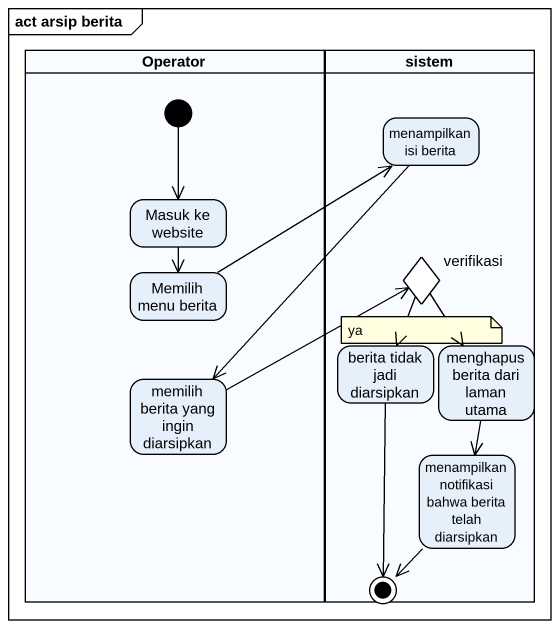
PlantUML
@startuml
mainframe act arsip berita
hide empty description
state Operator <<partition>> {
  state "Masuk ke website" as Masuk_ke_website
  state "Memilih menu berita" as Memilih_menu_berita
  state "memilih berita yang ingin diarsipkan" as memilih_berita_yang_ingin
  [*] --> Masuk_ke_website
}
state sistem <<partition>> {
  state "menampilkan isi berita" as menampilkan_isi_berita
  state verifikasi <<choice>>
  state "berita tidak jadi diarsipkan" as berita_tidak_jadi_diarsipkan
  state "menghapus berita dari laman utama" as menghapus_berita_dari_laman
  state "menampilkan notifikasi bahwa berita telah diarsipkan" as menampilkan_notifikasi
  berita_tidak_jadi_diarsipkan --> [*]
  menampilkan_notifikasi --> [*]
}
menampilkan_isi_berita --> memilih_berita_yang_ingin
Masuk_ke_website --> Memilih_menu_berita
Memilih_menu_berita -up-> menampilkan_isi_berita
verifikasi --> berita_tidak_jadi_diarsipkan
verifikasi --> menghapus_berita_dari_laman
menghapus_berita_dari_laman --> menampilkan_notifikasi
memilih_berita_yang_ingin -right-> verifikasi
note as N1
  ya
end note
@enduml
